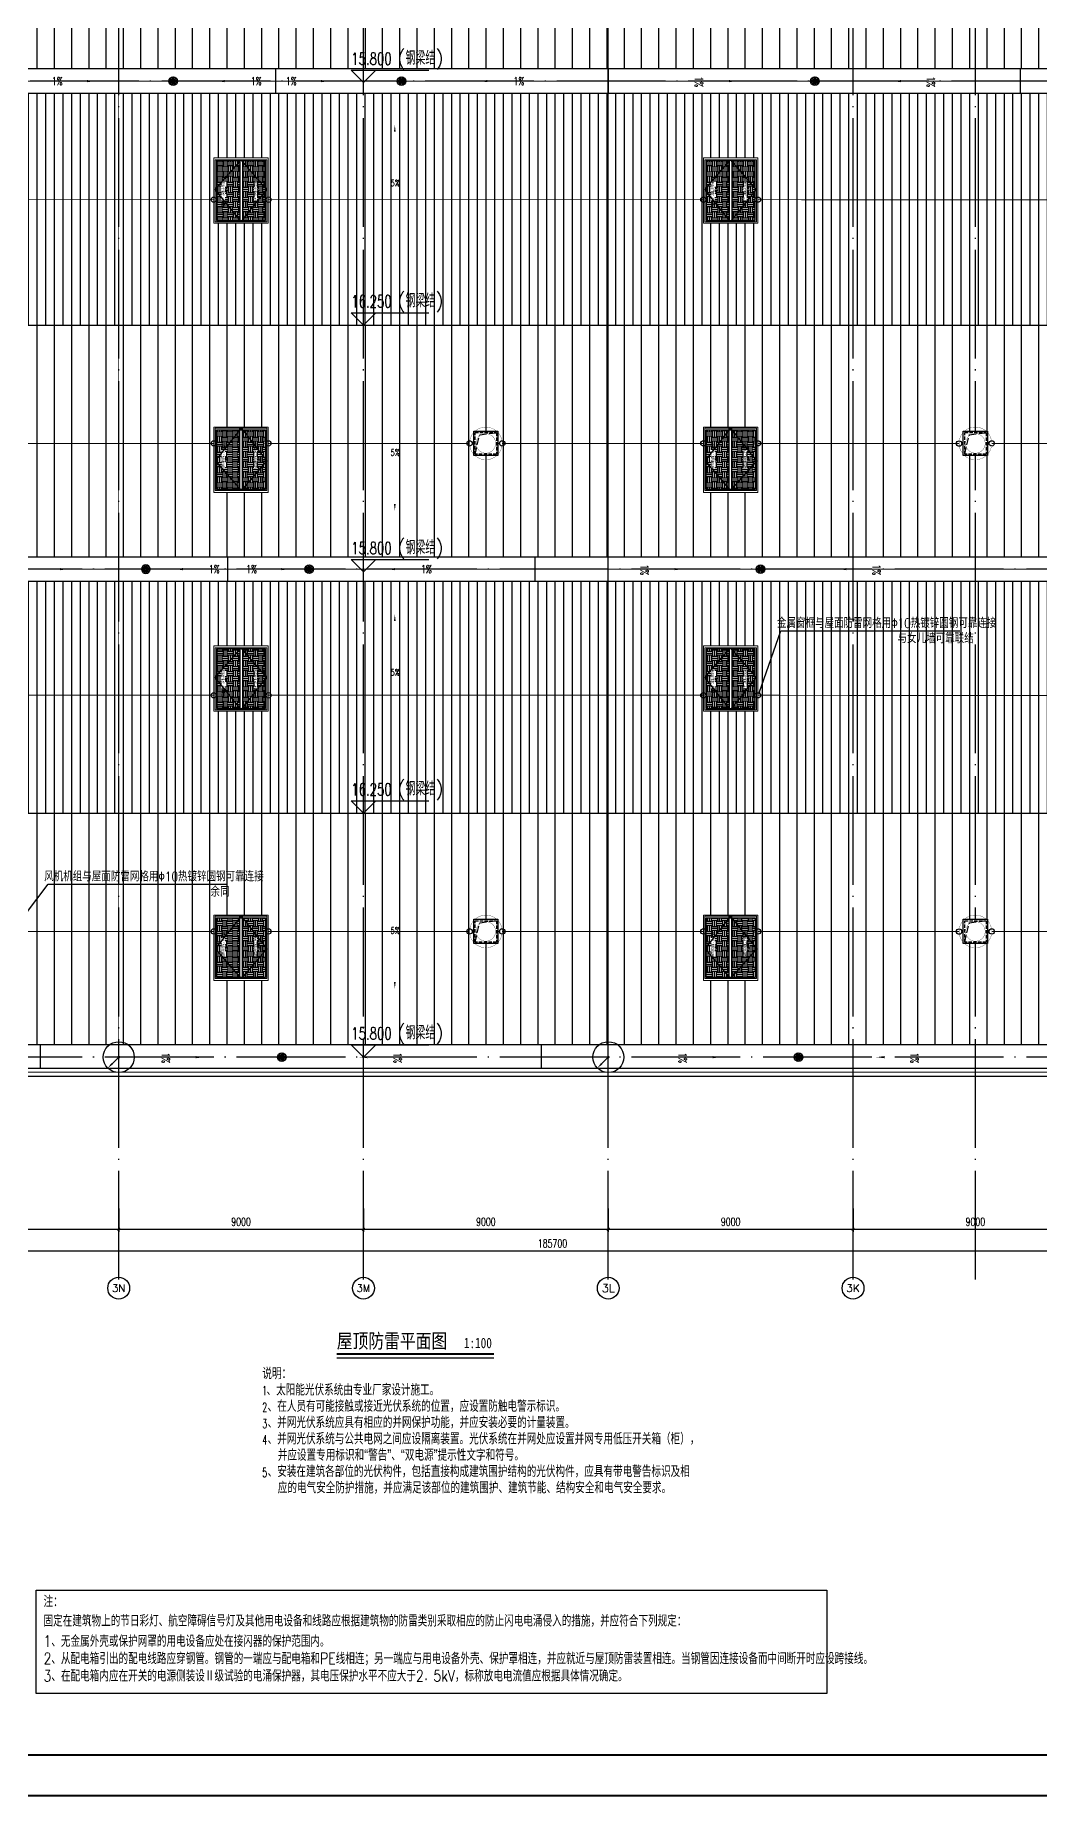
# Model space of a CAD drawing. Extents: x -1396510 to 1250330, y -1892470 to 1623980.
# Drawn here: x -239922 to -202988, y -1522274 to -1457482 of the extents above; entities that cross this region are included whole.
import ezdxf
from ezdxf.enums import TextEntityAlignment as Align

# ---------------------------------------------------------------- set-up
doc = ezdxf.new("R2010")
doc.units = 0
doc.header["$LTSCALE"] = 1000
doc.header["$MEASUREMENT"] = 0
for name, pattern in [('CENTER2', [1.125, 0.75, -0.125, 0.125, -0.125]), ('DASH', [0.35, 0.25, -0.1]), ('DOTE', [2.4200000000000004, 2, -0.2, 0.02, -0.2]), ('HIDDEN', [9.524999999999999, 6.35, -3.175])]:
    doc.linetypes.add(name, pattern=pattern)
doc.layers.get('Defpoints').update_dxf_attribs({"color": 210})
for name, color, linetype in [('0-cxFrame', 155, 'Continuous'), ('A-AXIS-D', 1, 'Continuous'), ('A-AXIS-DOTE', 14, 'DOTE'), ('A-AXIS-SYMB', 3, 'Continuous'), ('A-DRAIN', 142, 'Continuous'), ('A-HATCH-2', 251, 'Continuous'), ('A-LIN-V', 9, 'Continuous'), ('A-SFCE', 30, 'Continuous'), ('A-WINDOW', 140, 'Continuous'), ('AS-COLN', 6, 'Continuous'), ('AS-结构边线层', 200, 'Continuous'), ('DIM_SYMB', 3, 'Continuous'), ('LWIRE', 4, 'Continuous'), ('PUB_TEXT', 7, 'Continuous'), ('SPACE', 7, 'Continuous'), ('SPACE_HATCH', 8, 'Continuous'), ('TEL_LEAD', 3, 'Continuous'), ('TEL_TEXT', 7, 'Continuous'), ('WIRE-接地', 4, 'Continuous'), ('WIRE-照明', 1, 'Continuous'), ('WIRE-避雷', 4, 'Continuous'), ('参考线', 8, 'Continuous'), ('外框', 1, 'HIDDEN'), ('文本', 4, 'Continuous'), ('暖通', 7, 'Continuous'), ('虹吸雨水斗', 6, 'Continuous')]:
    doc.layers.add(name, color=color, linetype=linetype)
doc.layers.add('0-cxText', color=131, linetype='Continuous', lineweight=25)
doc.layers.add('成型线', color=3, linetype='Continuous', lineweight=18)
doc.layers.add('A-云线2', color=3, linetype='Continuous', plot=False)
doc.layers.add('A-加建区域', color=47, linetype='Continuous', plot=False)
doc.styles.add('-宋体', font='', dxfattribs={"width": 0.8})
doc.styles.add('_TCH_AXIS', font='COMPLEX', dxfattribs={"bigfont": 'GBCBIG'})
doc.styles.add('_TCH_DIM', font='SIMPLEX', dxfattribs={"bigfont": 'GBCBIG'})
doc.styles.add('_TCH_DIM_T3', font='SIMPLEX', dxfattribs={"width": 0.7058823529411765, "bigfont": 'GBCBIG'})
doc.styles.add('_TCH_SPACE', font='SIMPLEX', dxfattribs={"height": 5, "bigfont": 'GBCBIG'})
doc.styles.add('_TEL_DIM', font='SIMPLEX', dxfattribs={"width": 0.8, "height": 3.5, "bigfont": 'HZTXT'})
doc.styles.add('cx_tuming', font='simhei.ttf')
doc.styles.add('cx_tuqian1', font='')
doc.styles.get("Standard").update_dxf_attribs({"font": 'gbenor.shx', "bigfont": 'gbcbig.shx'})
doc.styles.add('黑体', font='simhei.ttf', dxfattribs={"height": 12})
doc.styles.get('-宋体').set_extended_font_data('SimSun')
doc.styles.get('cx_tuqian1').set_extended_font_data('SimSun')
doc.dimstyles.new('_TCH_ARCH&&100', dxfattribs={"dimtxt": 297.5, "dimasz": 100, "dimexe": 100, "dimexo": 100, "dimgap": 126.25, "dimtad": 1, "dimdec": 0, "dimzin": 0, "dimdsep": 46, "dimtxsty": '_TCH_DIM_T3', "dimblk": 'ARCHTICK', "dimcen": 0.09, "dimclrt": 7, "dimazin": 2, "dimtfac": 1, "dimtdec": 0, "dimtix": 1, "dimtmove": 2, "dimatfit": 3, "dimfxl": 0, "dimtolj": 1, "dimtzin": 0, "dimarcsym": 0})
pattern_1 = [(90, (-187145.8154680913, -620719.999996184), (-635, 0), [])]
pattern_2 = [(90, (-187145.8154680913, -620719.999996184), (-317.5, 0), [])]
pattern_3 = [(0, (0, 0), (187.5, 187.5), [187.5, -187.5]), (0, (0, 70.3125), (187.5, 187.5), [187.5, -187.5]), (0, (0, 140.625), (187.5, 187.5), [187.5, -187.5]), (90, (23.4375, 164.0625), (-187.5, 187.5), [187.5, -187.5]), (90, (93.75, 164.0625), (-187.5, 187.5), [187.5, -187.5]), (90, (164.0625, 164.0625), (-187.5, 187.5), [187.5, -187.5])]

# ---------------------------------------------------------------- blocks, each defined once
blk = doc.blocks.new('423432')
at = {"layer": 'A-AXIS-SYMB', "color": 8}
for p, q in [((274177.4457021148, 584819.9999961543), (273727.4457021148, 585269.9999961543)), ((273727.4457021148, 585269.9999961543), (276577.4457021148, 585269.9999961543)), ((274177.4457021148, 584819.9999961543), (274627.4457021148, 585269.9999961543))]:
    blk.add_line(p, q, dxfattribs=at)
at = {"layer": 'A-AXIS-SYMB', "color": 7, "style": '_TCH_DIM', "width": 0.7058823529411765}
blk.add_text('15.800', height=446.25, dxfattribs=at).set_placement((273726.6302340238, 585469.9999961543))
at = {"layer": 'A-AXIS-SYMB', "color": 7, "style": '_TCH_DIM'}
blk.add_text('(钢梁结)', height=506.3829787234042, dxfattribs=at).set_placement((275421.6302340238, 585469.9999961543))
blk = doc.blocks.new('r43243')
at = {"layer": 'A-AXIS-SYMB', "color": 8}
for p, q in [((274177.4457021146, 557969.9999961257), (273727.4457021146, 558419.9999961257)), ((273727.4457021146, 558419.9999961257), (276577.4457021146, 558419.9999961257)), ((274177.4457021146, 557969.9999961257), (274627.4457021146, 558419.9999961257))]:
    blk.add_line(p, q, dxfattribs=at)
at = {"layer": 'A-AXIS-SYMB', "color": 7, "style": '_TCH_DIM'}
blk.add_text('(钢梁结)', height=506.3829787234042, dxfattribs=at).set_placement((275421.6302340236, 558619.9999961257))
at = {"layer": 'A-AXIS-SYMB', "color": 7, "style": '_TCH_DIM', "width": 0.7058823529411765}
blk.add_text('16.250', height=446.25, dxfattribs=at).set_placement((273726.6302340236, 558619.9999961257))
blk = doc.blocks.new('“奔腾”虹吸雨水斗')
at = {"layer": '虹吸雨水斗', "color": 8, "lineweight": 25}
for p, q in [((947032.2330254515, 86673.31093077212), (946946.2430018323, 86691.58093254315)), ((946981.5729472799, 86752.89512428427), (947040.4342308647, 86687.51744999675)), ((947051.9390358106, 86699.02171509856), (946986.60449177, 86757.83901256899)), ((947047.8582179125, 86793.27368750554), (947066.1447476526, 86707.2243189398)), ((947081.8603335525, 86711.43490229684), (947054.6876074036, 86795.03944810855)), ((947125.4522277878, 86795.09991370716), (947098.2641428069, 86711.4357096796)), ((947113.9795311099, 86707.22438888164), (947132.249532881, 86793.21441250079)), ((947193.5637246221, 86757.8844670532), (947128.1860503346, 86699.02318346837)), ((947139.6903154363, 86687.51837852233), (947198.5076129069, 86752.85292256305)), ((947233.9422878433, 86691.59919642055), (947147.8929192775, 86673.31266668047)), ((946944.3575006259, 86684.78362745002), (947028.0217046535, 86657.59554246908)), ((947028.0225120363, 86641.19173321455), (946944.4179662246, 86614.01900706587)), ((946946.1837268276, 86607.18961757475), (947032.2330953933, 86625.4761473148)), ((947040.4356992345, 86611.27043547296), (946981.6184017641, 86545.93589143225)), ((946986.5622900488, 86540.90434694209), (947051.9399643363, 86599.7656305269)), ((947066.1464835609, 86591.56442511365), (947047.87648179, 86505.5744014945)), ((947054.6737868831, 86503.68890028812), (947081.8618718641, 86587.3531043157)), ((947098.2656811185, 86587.35391169846), (947125.4384072672, 86503.74936588678)), ((947132.2677967583, 86505.51512648973), (947113.9812670184, 86591.5644950555)), ((947128.1869788602, 86599.76709889674), (947193.5215229009, 86540.94980142628)), ((947198.553067391, 86545.89368971103), (947139.6917838062, 86611.27136399854)), ((947147.8929892194, 86625.47788322317), (947233.8830128385, 86607.20788145217)), ((947152.1035026347, 86657.59708078073), (947235.7080484463, 86684.76980692943)), ((947235.7685140449, 86614.00518654528), (947152.1043100174, 86641.19327152622))]:
    blk.add_line(p, q, dxfattribs=at)
for centre, radius in [((947090.0630073354, 86649.39440699767), 149.9999999998636), ((947090.0630073354, 86649.39440699764), 47.64705882348608)]:
    blk.add_circle(centre, radius, dxfattribs=at)
for centre, start, end in [((947057.4151437385, 86705.94030695265), 231.638169039676, 8.367471067260695), ((947090.0620780587, 86714.68852463702), 201.6381690394507, 338.3674710638043), ((947122.7092613779, 86705.9412362294), 171.638169042018, 308.3674710654842), ((947024.7688896961, 86649.39347772092), 291.6381690381559, 68.36747106928848), ((947033.5161781037, 86682.04066104008), 261.6381690402307, 38.36747106319988), ((947033.5171073804, 86616.74654340072), 321.6381690427745, 98.36747106896546), ((947057.416753293, 86592.84757776589), 351.638169042018, 128.3674710654842), ((947090.0639366122, 86584.10028935828), 21.63816903945068, 158.3674710638043), ((947122.7108709324, 86592.84850704264), 51.63816903967597, 188.3674710672607), ((947146.6089072905, 86682.04227059458), 141.6381690427745, 278.3674710689655), ((947146.6098365672, 86616.74815295523), 81.63816904023071, 218.3674710631998), ((947155.3571249748, 86649.39533627436), 111.6381690381559, 248.3674710692885)]:
    blk.add_arc(centre, 8.823529411756681, start, end, dxfattribs=at)
blk = doc.blocks.new('434243')
at = {"layer": '文本', "yscale": 1.061320754715, "zscale": 1.061320754715}
for p, xscale in [((-740020.5249859311, 492857.1993738759), 1.061320754715), ((-731620.5249859276, 492857.1993738759), 1.061320754715), ((-716420.5249859276, 492857.1993738759), 1.061320754715), ((1269312.155922113, 474907.1993738731), -1.061320754715), ((-735020.5249859286, 474907.1993738731), 1.061320754715), ((-718420.5249859286, 474907.1993738731), 1.061320754715), ((-736026.7354710517, 456957.1993285535), 1.061320754715), ((-717020.5249859309, 456957.1993285405), 1.061320754715)]:
    blk.add_blockref('“奔腾”虹吸雨水斗', p, dxfattribs=dict(at, xscale=xscale))
blk = doc.blocks.new('w4234233')
at = {"layer": 'A-AXIS-SYMB', "color": 8}
for points in [[(355545.815468092, 826830, 0, 0, 0), (355545.815468092, 825680, 0, 80.00000000000001, 0), (355545.815468092, 825980, 0, 0, 0)], [(355545.815468092, 818809.9999923708, 0, 0, 0), (355545.815468092, 819959.9999923708, 0, 80.00000000000001, 0), (355545.815468092, 819659.9999923708, 0, 0, 0)]]:
    blk.add_lwpolyline(points, format="xyseb", dxfattribs=at)
at = {"layer": 'A-AXIS-SYMB', "color": 7, "style": '_TCH_DIM', "width": 0.7058823529411765}
for p in [(355375.815468092, 826935), (355375.815468092, 818407.4999923708)]:
    blk.add_text('1%%%', height=297.5, dxfattribs=at).set_placement(p)
blk = doc.blocks.new('44')
blk.add_wipeout([(277495.815468091, 745319.9999961853), (279895.8547318697, 745319.9999961851), (279895.815468091, 747319.9999961852), (277495.815468091, 747319.9934126738)]).dxf.layer = '参考线'
at = {"layer": 'SPACE_HATCH'}
h = blk.add_hatch(dxfattribs=at)
h.set_pattern_fill('土壤', color=8, scale=50, style=0)
h.set_pattern_definition(pattern_3)
h.paths.add_polyline_path([(277595.8154692653, 746369.9967074657), (279795.8154657534, 746369.9967013941), (279795.8154709901, 747219.9934113587), (277595.8154675254, 747219.9934135819)])
h.paths.add_polyline_path([(278352.3530424843, 746903.9999999983), (279056.8211275907, 746903.9999999983), (279056.8211275907, 747033.9999999983), (278352.3530424843, 747033.9999999983)])
h.paths.add_polyline_path([(278591.1695850375, 746810.7899999983), (278816.5945850375, 746810.7899999983), (278816.5945850375, 746894.9649999983), (278591.1695850375, 746894.9649999983)])
h = blk.add_hatch(dxfattribs=at)
h.set_pattern_fill('土壤', color=8, scale=50, style=0)
h.set_pattern_definition(pattern_3)
h.paths.add_polyline_path([(277595.8154692836, 746269.9967013716), (279795.8154657515, 746269.9967074431), (279795.8154709901, 745420.0065810117), (277595.8154675254, 745420.0065787885)])
h.paths.add_polyline_path([(278352.3530424843, 745723.9999923721), (279056.8211275907, 745723.9999923721), (279056.8211275907, 745853.9999923721), (278352.3530424843, 745853.9999923721)])
h.paths.add_polyline_path([(278591.1695850375, 745630.7899923722), (278816.5945850375, 745630.7899923722), (278816.5945850375, 745714.9649923722), (278591.1695850375, 745714.9649923722)])
at = {"color": 2}
for p, q in [((277565.8154680911, 746369.9967044295), (279850.8154680911, 746369.9967044295)), ((277565.8154680911, 746269.9967044295), (279850.8154680911, 746269.9967044295))]:
    blk.add_line(p, q, dxfattribs=at)
at = {"layer": 'A-SFCE'}
blk.add_lwpolyline([(277595.815468091, 747219.9934126737), (279795.815468091, 747219.9934126737), (279795.815468091, 745419.9999961852), (277595.815468091, 745419.9999961852)], close=True, dxfattribs=at)
at = {"layer": '外框', "color": 8}
for points in [[(279850.815468091, 746319.9999961853), (278658.315468091, 747269.9999961852), (277565.815468091, 746319.9999961852)], [(279850.815468091, 746319.9999961853), (278658.315468091, 745369.9999961852), (277565.815468091, 746319.9999961852)]]:
    blk.add_lwpolyline(points, dxfattribs=at)
at = {"layer": '成型线'}
blk.add_line((279895.815468091, 745319.9999961852), (279895.815468091, 747319.9999961852), dxfattribs=at)
blk.add_lwpolyline([(279895.815468091, 745319.9999961852), (277495.815468091, 745319.9999961853), (277495.815468091, 747319.9999961853), (279895.815468091, 747319.9999961852)], dxfattribs=at)
blk.add_lwpolyline([(279850.815468091, 745369.9999961853), (279850.815468091, 747269.9999961853), (277565.815468091, 747269.9999961852), (277565.815468091, 745369.9999961852)], close=True, dxfattribs=at)
at = {"layer": 'SPACE', "color": 8, "style": '_TCH_SPACE'}
for p in [(278365.3530424843, 746929.9999999983), (278365.3530424843, 745749.9999923721)]:
    blk.add_text('自然排烟窗，有效面积', height=96.45390070921985, dxfattribs=at).set_placement(p)
at = {"layer": 'SPACE', "color": 8, "style": '_TCH_SPACE', "width": 0.7058823529411765}
for s, height, p in [('1.87m', 59.5, (278599.5870850375, 746827.6249999983)), ('2', 29.75, (278791.5870850375, 746862.6249999983)), ('1.87m', 59.5, (278599.5870850375, 745647.6249923721)), ('2', 29.75, (278791.5870850375, 745682.6249923721))]:
    blk.add_text(s, height=height, dxfattribs=at).set_placement(p)
blk = doc.blocks.new('fengji')
blk.add_wipeout([(-444.999999999982, 444.9999999999246), (445.0392637787322, 444.9999999999251), (444.9999999999777, -445.0000000000748), (-445.00000000001666, -445.0000000001503)]).dxf.layer = '参考线'
at = {"layer": 'A-HATCH-2', "color": 8, "const_width": 10}
for points in [[(0, -600.1812888215063, -0.9999999999999998), (0, 600.1812905720435, -0.9999999999999998)], [(0, -600.1812888215063, 0.9999999999999998), (0, 600.1812905720435, 0.9999999999999998)]]:
    blk.add_lwpolyline(points, format="xyb", dxfattribs=at)
at = {"layer": 'A-HATCH-2', "color": 8, "linetype": 'DASH', "const_width": 10}
for points in [[(0, -358.3171878784196, -0.9999999999999998), (0, 358.3171878787689, -0.9999999999999998)], [(0, -358.3171878784196, 0.9999999999999998), (0, 358.3171878787689, 0.9999999999999998)]]:
    blk.add_lwpolyline(points, format="xyb", dxfattribs=at)
at = {"layer": 'AS-COLN', "ltscale": 0.5}
blk.add_lwpolyline([(-445, 445), (445, 445), (445, -445), (-445, -445)], close=True, dxfattribs=at)
at = {"layer": 'AS-COLN', "linetype": 'DASH', "ltscale": 0.5}
blk.add_lwpolyline([(-395, 395), (395, 395), (395, -395), (-395, -395)], close=True, dxfattribs=at)
at = {"layer": 'AS-结构边线层', "color": 8, "linetype": 'DASH'}
blk.add_lwpolyline([(395, 395), (225.4077321449295, -315.0000038014259), (-395, -395)], dxfattribs=at)
blk = doc.blocks.new('_ArchTick')
at = {"color": 0, "linetype": 'ByBlock', "const_width": 0.4}
blk.add_lwpolyline([(-0.5, -0.5), (0.5, 0.5)], dxfattribs=at)
blk = doc.blocks.new('*D5910')
at = {"layer": 'A-AXIS-D', "color": 0, "lineweight": -2, "transparency": 16777216}
for p, q in [((66999.99999999965, -77369.7757808856), (66999.99999999965, -78227.78513935884)), ((75999.99999999962, -77369.7757808856), (75999.99999999962, -78227.78513935884)), ((66999.99999999965, -78127.78513935884), (75999.99999999962, -78127.78513935884))]:
    blk.add_line(p, q, dxfattribs=at)
at = {"layer": 'Defpoints', "color": 0, "transparency": 16777216}
for p in [(66999.99999999965, -77269.7757808856), (75999.99999999962, -77269.7757808856), (75999.99999999962, -78127.78513935884)]:
    blk.add_point(p, dxfattribs=at)
at = {"layer": 'A-AXIS-D', "color": 0, "lineweight": -2, "transparency": 16777216, "xscale": 100, "yscale": 100, "zscale": 100, "rotation": 180}
blk.add_blockref('_ArchTick', (66999.99999999965, -78127.78513935884), dxfattribs=at)
at = {"layer": 'A-AXIS-D', "color": 0, "lineweight": -2, "transparency": 16777216, "xscale": 100, "yscale": 100, "zscale": 100}
blk.add_blockref('_ArchTick', (75999.99999999962, -78127.78513935884), dxfattribs=at)
at = {"layer": 'A-AXIS-D', "color": 7, "transparency": 16777216, "insert": (71499.99999999964, -77852.78513935884), "char_height": 297.5, "attachment_point": 5, "style": '_TCH_DIM_T3'}
blk.add_mtext('\\A1;9000', dxfattribs=at)
blk = doc.blocks.new('*D5911')
at = {"layer": 'A-AXIS-D', "color": 0, "lineweight": -2, "transparency": 16777216}
for p, q in [((75999.99999999962, -77369.7757808856), (75999.99999999962, -78227.78513935884)), ((84999.99999999965, -77369.7757808856), (84999.99999999965, -78227.78513935884)), ((75999.99999999962, -78127.78513935884), (84999.99999999965, -78127.78513935884))]:
    blk.add_line(p, q, dxfattribs=at)
at = {"layer": 'Defpoints', "color": 0, "transparency": 16777216}
for p in [(75999.99999999962, -77269.7757808856), (84999.99999999965, -77269.7757808856), (84999.99999999965, -78127.78513935884)]:
    blk.add_point(p, dxfattribs=at)
at = {"layer": 'A-AXIS-D', "color": 0, "lineweight": -2, "transparency": 16777216, "xscale": 100, "yscale": 100, "zscale": 100, "rotation": 180}
blk.add_blockref('_ArchTick', (75999.99999999962, -78127.78513935884), dxfattribs=at)
at = {"layer": 'A-AXIS-D', "color": 0, "lineweight": -2, "transparency": 16777216, "xscale": 100, "yscale": 100, "zscale": 100}
blk.add_blockref('_ArchTick', (84999.99999999965, -78127.78513935884), dxfattribs=at)
at = {"layer": 'A-AXIS-D', "color": 7, "transparency": 16777216, "insert": (80499.99999999964, -77852.78513935884), "char_height": 297.5, "attachment_point": 5, "style": '_TCH_DIM_T3'}
blk.add_mtext('\\A1;9000', dxfattribs=at)
blk = doc.blocks.new('*D5912')
at = {"layer": 'A-AXIS-D', "color": 0, "lineweight": -2, "transparency": 16777216}
for p, q in [((84999.99999999965, -77369.7757808856), (84999.99999999965, -78227.78513935884)), ((93999.99999999977, -77369.7757808856), (93999.99999999977, -78227.78513935884)), ((84999.99999999965, -78127.78513935884), (93999.99999999977, -78127.78513935884))]:
    blk.add_line(p, q, dxfattribs=at)
at = {"layer": 'Defpoints', "color": 0, "transparency": 16777216}
for p in [(84999.99999999965, -77269.7757808856), (93999.99999999977, -77269.7757808856), (93999.99999999977, -78127.78513935884)]:
    blk.add_point(p, dxfattribs=at)
at = {"layer": 'A-AXIS-D', "color": 0, "lineweight": -2, "transparency": 16777216, "xscale": 100, "yscale": 100, "zscale": 100, "rotation": 180}
blk.add_blockref('_ArchTick', (84999.99999999965, -78127.78513935884), dxfattribs=at)
at = {"layer": 'A-AXIS-D', "color": 0, "lineweight": -2, "transparency": 16777216, "xscale": 100, "yscale": 100, "zscale": 100}
blk.add_blockref('_ArchTick', (93999.99999999977, -78127.78513935884), dxfattribs=at)
at = {"layer": 'A-AXIS-D', "color": 7, "transparency": 16777216, "insert": (89499.99999999971, -77852.78513935884), "char_height": 297.5, "attachment_point": 5, "style": '_TCH_DIM_T3'}
blk.add_mtext('\\A1;9000', dxfattribs=at)
blk = doc.blocks.new('*D5913')
at = {"layer": 'A-AXIS-D', "color": 0, "lineweight": -2, "transparency": 16777216}
for p, q in [((93999.99999999977, -77369.7757808856), (93999.99999999977, -78227.78513935884)), ((102999.9999999997, -77369.7757808856), (102999.9999999997, -78227.78513935884)), ((93999.99999999977, -78127.78513935884), (102999.9999999997, -78127.78513935884))]:
    blk.add_line(p, q, dxfattribs=at)
at = {"layer": 'Defpoints', "color": 0, "transparency": 16777216}
for p in [(93999.99999999977, -77269.7757808856), (102999.9999999997, -77269.7757808856), (102999.9999999997, -78127.78513935884)]:
    blk.add_point(p, dxfattribs=at)
at = {"layer": 'A-AXIS-D', "color": 0, "lineweight": -2, "transparency": 16777216, "xscale": 100, "yscale": 100, "zscale": 100, "rotation": 180}
blk.add_blockref('_ArchTick', (93999.99999999977, -78127.78513935884), dxfattribs=at)
at = {"layer": 'A-AXIS-D', "color": 0, "lineweight": -2, "transparency": 16777216, "xscale": 100, "yscale": 100, "zscale": 100}
blk.add_blockref('_ArchTick', (102999.9999999997, -78127.78513935884), dxfattribs=at)
at = {"layer": 'A-AXIS-D', "color": 7, "transparency": 16777216, "insert": (98499.99999999975, -77852.78513935884), "char_height": 297.5, "attachment_point": 5, "style": '_TCH_DIM_T3'}
blk.add_mtext('\\A1;9000', dxfattribs=at)
blk = doc.blocks.new('*D5914')
at = {"layer": 'A-AXIS-D', "color": 0, "lineweight": -2, "transparency": 16777216}
for p, q in [((102999.9999999997, -77369.7757808856), (102999.9999999997, -78227.78513935884)), ((111999.9999999996, -77369.7757808856), (111999.9999999996, -78227.78513935884)), ((102999.9999999997, -78127.78513935884), (111999.9999999996, -78127.78513935884))]:
    blk.add_line(p, q, dxfattribs=at)
at = {"layer": 'Defpoints', "color": 0, "transparency": 16777216}
for p in [(102999.9999999997, -77269.7757808856), (111999.9999999996, -77269.7757808856), (111999.9999999996, -78127.78513935884)]:
    blk.add_point(p, dxfattribs=at)
at = {"layer": 'A-AXIS-D', "color": 0, "lineweight": -2, "transparency": 16777216, "xscale": 100, "yscale": 100, "zscale": 100, "rotation": 180}
blk.add_blockref('_ArchTick', (102999.9999999997, -78127.78513935884), dxfattribs=at)
at = {"layer": 'A-AXIS-D', "color": 0, "lineweight": -2, "transparency": 16777216, "xscale": 100, "yscale": 100, "zscale": 100}
blk.add_blockref('_ArchTick', (111999.9999999996, -78127.78513935884), dxfattribs=at)
at = {"layer": 'A-AXIS-D', "color": 7, "transparency": 16777216, "insert": (107499.9999999997, -77852.78513935884), "char_height": 297.5, "attachment_point": 5, "style": '_TCH_DIM_T3'}
blk.add_mtext('\\A1;9000', dxfattribs=at)
blk = doc.blocks.new('*D5931')
at = {"layer": 'A-AXIS-D', "color": 0, "lineweight": -2, "transparency": 16777216}
for p, q in [((-900.0000002816084, -77469.7757808856), (-900.0000002816085, -79027.78513935884)), ((184799.9999921249, -77469.7757808856), (184799.9999921249, -79027.78513935884)), ((-900.0000002816085, -78927.78513935884), (184799.9999921249, -78927.78513935884))]:
    blk.add_line(p, q, dxfattribs=at)
at = {"layer": 'Defpoints', "color": 0, "transparency": 16777216}
for p in [(-900.0000002816084, -77369.7757808856), (184799.9999921249, -77369.7757808856), (184799.9999921249, -78927.78513935884)]:
    blk.add_point(p, dxfattribs=at)
at = {"layer": 'A-AXIS-D', "color": 0, "lineweight": -2, "transparency": 16777216, "xscale": 100, "yscale": 100, "zscale": 100, "rotation": 180}
blk.add_blockref('_ArchTick', (-900.0000002816085, -78927.78513935884), dxfattribs=at)
at = {"layer": 'A-AXIS-D', "color": 0, "lineweight": -2, "transparency": 16777216, "xscale": 100, "yscale": 100, "zscale": 100}
blk.add_blockref('_ArchTick', (184799.9999921249, -78927.78513935884), dxfattribs=at)
at = {"layer": 'A-AXIS-D', "color": 7, "transparency": 16777216, "insert": (91949.99999592164, -78652.78513935884), "char_height": 297.5, "attachment_point": 5, "style": '_TCH_DIM_T3'}
blk.add_mtext('\\A1;185700', dxfattribs=at)
blk = doc.blocks.new('$TelecSys$00000080')
for p, q in [((-0.7000000000007276, -0.7000000000007276), (0, 0)), ((0.1041666666678793, 0.1041666666660603), (0.1041666666678793, 0.1041666666660603)), ((-0.1041666666678793, -0.1041666666660603), (-0.1041666666678793, -0.1041666666660603))]:
    blk.add_line(p, q)
at = {"const_width": 0.1425}
blk.add_lwpolyline([(0.07125000000087311, 0, 1), (-0.07125000000087311, 0, 1)], format="xyb", close=True, dxfattribs=at)
blk.add_solid([(-0.6300000000010186, -0.7700000000004366), (-0.7700000000004366, -0.6299999999991996), (-1.150000000001455, -1.149999999999636)])
at = {"width": 0.8, "flags": 9}
blk.add_attdef('A', (0, 0), '', height=2e-05, rotation=180, dxfattribs=at)
blk = doc.blocks.new('$TelecSys$00000010')
blk.add_circle((0, 0, 1e-08), 1)
blk = doc.blocks.new('TK22.A0+2 L(Dragon)')
at = {"layer": '0-cxFrame', "color": 7, "const_width": 0.5}
blk.add_lwpolyline([(0, 0), (-1783, 0), (-1783, 841), (0, 841)], close=True, dxfattribs=at)
at = {"layer": '0-cxFrame', "const_width": 0.5}
blk.add_lwpolyline([(-80, 10), (-1763, 10), (-1763, 831), (-80, 831)], close=True, dxfattribs=at)
at = {"style": '黑体', "flags": 4}
blk.add_attdef('图幅', text='', height=3.3, dxfattribs=at).set_placement((-40, 3), align=Align.RIGHT)
at = {"layer": '0-cxText', "flags": 4}
for tag, height, style, p in [('建设单位', 3.5, 'cx_tuming', (-45, 240)), ('项目名称', 3.5, 'cx_tuming', (-45, 210)), ('子项名称', 3.5, 'cx_tuming', (-45, 180)), ('工程编号', 3.3, 'cx_tuqian1', (-35, 165)), ('图名1', 3.5, 'cx_tuming', (-45, 87)), ('图名2', 3.5, 'cx_tuming', (-45, 79)), ('图名3', 3.5, 'cx_tuming', (-45, 71)), ('出图日期', 3.3, 'cx_tuqian1', (-39, 60)), ('专业', 3.3, 'cx_tuqian1', (-55, 52)), ('图号', 3.3, 'cx_tuqian1', (-55, 44)), ('版次', 3.3, 'cx_tuqian1', (-20, 44))]:
    blk.add_attdef(tag, text='', height=height, dxfattribs=dict(at, style=style)).set_placement(p, align=Align.MIDDLE)
at = {"layer": 'Defpoints', "color": 6, "flags": 4}
for tag, height, style, p in [('tufu', 3.3, '黑体', (-12, 12)), ('dwfname', 4, 'cx_tuqian1', (-80, 3))]:
    blk.add_attdef(tag, text='', height=height, dxfattribs=dict(at, style=style)).set_placement(p, align=Align.RIGHT)
blk = doc.blocks.new('世赫3#厂房屋顶0821')
at = {"layer": 'A-HATCH-2'}
h = blk.add_hatch(dxfattribs=at)
h.set_pattern_fill('ANSI31', color=256, scale=400, angle=45)
h.set_pattern_definition(pattern_1)
h.paths.add_polyline_path([(46734.184516676, -26924.99999998743), (179269.9021549856, -26924.99999995762), (184499.999998813, -26924.99999997253), (184500.0000091321, -35449.99999994412), (5954.894532416365, -35450.00000000128), (8720.937321418663, -26925.00000000105), (34104.18451667647, -26924.99999997253)])
h = blk.add_hatch(dxfattribs=at)
h.set_pattern_fill('ANSI31', color=256, scale=200, angle=45)
h.set_pattern_definition(pattern_2)
h.paths.add_polyline_path([(46734.18450394215, -44874.99999995797), (179269.9021422517, -44874.99999998778), (184499.9999937201, -44874.99999997288), (184499.9999963983, -36350.00000000128), (5662.878284897073, -36350.00000000128), (2896.835495894775, -44875.00000000151), (13809.11439663637, -44874.99999997288)])
h = blk.add_hatch(dxfattribs=at)
h.set_pattern_fill('ANSI31', color=256, scale=400, angle=45)
h.set_pattern_definition(pattern_1)
h.paths.add_polyline_path([(46734.18450394215, -44874.99999998778), (179269.9021422517, -44874.99999995797), (184499.9999860793, -44874.99999997288), (184499.9999963983, -53399.99999994447), (-300.0002615137491, -53384.18280601536), (130.7927068925928, -53400.00000000163), (2896.835495894775, -44875.00000000151), (34104.18450394273, -44874.99999997288)])
h = blk.add_hatch(dxfattribs=at)
h.set_pattern_fill('ANSI31', color=256, scale=200, angle=45)
h.set_pattern_definition(pattern_2)
h.paths.add_polyline_path([(-300.0002615137491, -55200.00000004121), (-599.9999214822892, -55200.00000004109), (-599.99988916656, -62825.0000000014), (13809.11440937012, -62824.99999997322), (46734.184516676, -62824.99999995832), (179269.9021549856, -62824.99999998813), (184500.0000064539, -62824.99999997322), (184500.0000091321, -54300.00000000163), (-300.0002615137491, -54300.00000000151)])
h = blk.add_hatch(dxfattribs=at)
h.set_pattern_fill('ANSI31', color=256, scale=400, angle=45)
h.set_pattern_definition(pattern_1)
h.paths.add_polyline_path([(46734.184516676, -62824.99999998813), (179269.9021549856, -62824.99999995832), (184499.999998813, -62824.99999997322), (184500.0000091321, -71349.99999994482), (-599.9998530365992, -71350.00004928967), (-599.9998891666764, -62825.00006104086), (34104.18451667647, -62824.99999997322)])
at = {"layer": 'A-AXIS-D'}
for centre in [(76000.00000000035, -80296.03968662082), (85000.00000000023, -80296.03968662082), (94000.00000000035, -80296.0396866207), (103000.0000000003, -80296.03968662082)]:
    blk.add_circle(centre, 400, dxfattribs=at)
at = {"layer": 'A-AXIS-DOTE', "color": 8, "ltscale": 2}
for p, q in [((76000.00000000012, -79979.99999618402), (76000, 5640.000003815978)), ((85000, -79979.99999618402), (85000.00000000012, 5640.000003815745)), ((94000.00000000012, -79979.99999618402), (94000.00000000023, 5640.000003815745)), ((103000.0000000001, -79979.99999618402), (103000.0000000001, 5640.000003815978)), ((107500, -79979.99999618402), (107500.0000000001, 5640.000003815978)), ((192904.1845319087, -35900.00000000128), (-5155.815468091285, -35900.00000000023)), ((190814.1845319087, -53850.00000000163), (-5155.815468091285, -53850.00000000058)), ((190814.1845319087, -71800.00000000128), (-5155.815468091285, -71800.00000000058))]:
    blk.add_line(p, q, dxfattribs=at)
at = {"layer": 'A-AXIS-SYMB', "color": 8}
for points in [[(73989.99999618495, -35900.00000000058, 0, 0, 0), (75139.99999618495, -35900.00000000058, 0, 80.00000000000001, 0), (74839.99999618495, -35900.00000000058, 0, 0, 0)], [(80750.00000381412, -35900.00000000058, 0, 0, 0), (79600.00000381412, -35900.00000000058, 0, 80.00000000000001, 0), (79900.00000381412, -35900.00000000058, 0, 0, 0)], [(82589.99999618845, -35900.00000000058, 0, 0, 0), (83739.99999618845, -35900.00000000058, 0, 80.00000000000001, 0), (83439.99999618845, -35900.00000000058, 0, 0, 0)], [(90410.00000381761, -35900.00000000058, 0, 0, 0), (89260.00000381761, -35900.00000000058, 0, 80.00000000000001, 0), (89560.00000381761, -35900.00000000058, 0, 0, 0)], [(86152.55429404089, -39445.00000381796, 0, 0, 0), (86152.55429404089, -37515.00000381796, 0, 64.00000000000001, 0), (86152.55429404089, -37755.00000381796, 0, 0, 0)], [(86152.55429404089, -49764.99999618495, 0, 0, 0), (86152.55429404089, -51694.99999618495, 0, 64.00000000000001, 0), (86152.55429404089, -51454.99999618495, 0, 0, 0)], [(72989.99999618425, -53850.00004532875, 0, 0, 0), (74139.99999618425, -53850.00004532875, 0, 80.00000000000001, 0), (73839.99999618425, -53850.00004532875, 0, 0, 0)], [(79210.00000381342, -53850.00004532875, 0, 0, 0), (78060.00000381342, -53850.00004532875, 0, 80.00000000000001, 0), (78360.00000381342, -53850.00004532875, 0, 0, 0)], [(81129.99999618728, -53850.00004532875, 0, 0, 0), (82279.99999618728, -53850.00004532875, 0, 80.00000000000001, 0), (81979.99999618728, -53850.00004532875, 0, 0, 0)], [(87010.00000381644, -53850.00004532875, 0, 0, 0), (85860.00000381644, -53850.00004532875, 0, 80.00000000000001, 0), (86160.00000381644, -53850.00004532875, 0, 0, 0)], [(86152.55429404089, -57445.00000381831, 0, 0, 0), (86152.55429404089, -55515.00000381831, 0, 64.00000000000001, 0), (86152.55429404089, -55755.00000381831, 0, 0, 0)], [(86152.55429404089, -67344.99999618495, 0, 0, 0), (86152.55429404089, -69274.99999618495, 0, 64.00000000000001, 0), (86152.55429404089, -69034.99999618495, 0, 0, 0)]]:
    blk.add_lwpolyline(points, format="xyseb", dxfattribs=at)
at = {"layer": 'A-DRAIN'}
for p, q in [((80010, -54300.00000000163), (80010, -53400.00000000163)), ((91310, -54300.00000000163), (91310, -53400.00000000163)), ((107500, -54300.00000000163), (107500, -53400.00000000163)), ((73124.18453190872, -72200.0520242115), (73124.18453190872, -71350.00000000116)), ((91544.18453190872, -72200.0520242115), (91544.18453190872, -71350.00000000116))]:
    blk.add_line(p, q, dxfattribs=at)
for points in [[(81764.18453190872, -35450.00000000128), (81764.18453190872, -36350.00000000128)], [(94000.00000000023, -35450.00000000128), (94000.00000000023, -36350.00000000128)], [(109144.1845319087, -35450.00000000128), (109144.1845319087, -36350.00000000128)]]:
    blk.add_lwpolyline(points, dxfattribs=at)
at = {"layer": 'A-LIN-V'}
for points in [[(184499.9999999995, -35450.00000000128), (5954.894532416365, -35450.00000000128)], [(5662.878284897073, -36350.00000000128), (130.7927068925928, -53400.00000000163), (184499.9999999995, -53400.00000000163)], [(184499.9999999995, -36350.00000000128), (5662.878284897073, -36350.00000000128)], [(184499.9999999995, -54300.00000000163), (-300.0002615137491, -54300.00000000163)], [(184499.9999999995, -71350.00000000116), (-599.9998530365992, -71350.00000000116)]]:
    blk.add_lwpolyline(points, dxfattribs=at)
at = {"layer": 'A-SFCE'}
for points in [[(-599.9999214824056, -56150.0000000007), (-599.9998494340107, -72200.05200102099), (184500.0000052445, -72200.05202678673), (184500.0000153503, 399.9480899028713), (16850.95031567826, 399.9999365322292), (-599.9999227537774, -53384.18278621556), (-599.9999227537774, -54050.00000000058), (-300.0002615137491, -54050.00000000058)], [(2160.91077356413, -44875.00000000151), (184500.0000149659, -44875.00000000151)], [(-300.0002615137491, -55850.0000000007), (-899.9999227537774, -55850.0000000007), (-899.9998481625225, -72500.0520009792), (184800.0000052028, -72500.05202682852)], [(-599.99988916656, -62825.0000000014), (184500.0000149659, -62825.0000000014)]]:
    blk.add_lwpolyline(points, dxfattribs=at)
at = {"layer": 'A-WINDOW', "color": 8}
for name, p in [('423432', (-189177.4457021435, -620769.999996184)), ('r43243', (-189177.4457021435, -602844.9999962124)), ('423432', (-189177.4457021435, -638769.9999961845)), ('r43243', (-189177.4457021435, -620794.999996184)), ('423432', (-189177.4457021436, -656619.9999961841))]:
    blk.add_blockref(name, p, dxfattribs=at)
at = {"layer": 'A-加建区域', "color": 8, "rotation": 270}
for p in [(-721219.9999961823, 319645.8154680916), (-723219.9999961834, 301695.8154227633), (-740826.2104813065, 283745.8153774438), (-721819.9999961858, 283745.8153774308)]:
    blk.add_blockref('w4234233', p, dxfattribs=at)
at = {"layer": '虹吸雨水斗'}
blk.add_blockref('434243', (-187145.8154680913, -620719.999996184), dxfattribs=at)
at = {"layer": 'A-AXIS-D', "color": 7, "style": '_TCH_AXIS'}
for s, height, p, p2 in [('3N', 270.8642225464687, (75754.93237007735, -80431.47179789405), (76245.06762992335, -80431.47179789405)), ('3M', 260.3069834343554, (84752.08858720561, -80426.193178338), (85247.91141279486, -80426.193178338)), ('3L', 294.2760132042729, (93761.77656073975, -80443.17769322284), (94238.22343926095, -80443.17769322284)), ('3K', 270.8642225464687, (102754.9323700774, -80431.47179789405), (103245.0676299233, -80431.47179789405))]:
    blk.add_text(s, height=height, dxfattribs=at).set_placement(p, p2, align=Align.FIT)
at = {"layer": 'A-AXIS-SYMB', "color": 7, "style": '_TCH_DIM', "width": 0.7058823529411765}
for s, height, p in [('1%%%', 297.5, (73544.99999618495, -36048.75000000058)), ('1%%%', 297.5, (80855.00000381412, -36048.75000000058)), ('1%%%', 297.5, (82144.99999618845, -36048.75000000058)), ('1%%%', 297.5, (90515.00000381761, -36048.75000000058)), ('5%', 238, (86000.55429404089, -39767.00000381796)), ('5%', 238, (86000.55429404089, -49680.99999618495)), ('1%%%', 297.5, (79315.00000381342, -53998.75004532875)), ('1%%%', 297.5, (80684.99999618728, -53998.75004532875)), ('1%%%', 297.5, (87115.00000381644, -53998.75004532875)), ('5%', 238, (86000.55429404089, -57767.00000381831)), ('5%', 238, (86000.55429404089, -67260.99999618495))]:
    blk.add_text(s, height=height, dxfattribs=at).set_placement(p)
at = {"layer": 'A-AXIS-D'}
for base, p1, p2, picture, middle in [((184799.9999921249, -78927.78513935884), (-900.0000002816084, -77369.7757808856), (184799.9999921249, -77369.7757808856), '*D5931', (91949.99999592164, -78652.78513935884)), ((75999.99999999962, -78127.78513935884), (66999.99999999965, -77269.7757808856), (75999.99999999962, -77269.7757808856), '*D5910', (71499.99999999964, -77852.78513935884)), ((84999.99999999965, -78127.78513935884), (75999.99999999962, -77269.7757808856), (84999.99999999965, -77269.7757808856), '*D5911', (80499.99999999964, -77852.78513935884)), ((93999.99999999977, -78127.78513935884), (84999.99999999965, -77269.7757808856), (93999.99999999977, -77269.7757808856), '*D5912', (89499.99999999971, -77852.78513935884)), ((102999.9999999997, -78127.78513935884), (93999.99999999977, -77269.7757808856), (102999.9999999997, -77269.7757808856), '*D5913', (98499.99999999975, -77852.78513935884)), ((111999.9999999996, -78127.78513935884), (102999.9999999997, -77269.7757808856), (111999.9999999996, -77269.7757808856), '*D5914', (107499.9999999997, -77852.78513935884))]:
    dim = blk.add_linear_dim(base=base, p1=p1, p2=p2, angle=0, dimstyle='_TCH_ARCH&&100', dxfattribs=at)
    dim.commit()
    dim.dimension.update_dxf_attribs({"geometry": picture, "text_midpoint": middle, "dimtype": 161})
at = {"layer": 'A-LIN-V', "xscale": -1, "rotation": 90}
for p in [(826820.0976888132, 238770.7638304263), (844820.0976888132, 238770.7638304263), (826820.0976888132, 220820.7638304264), (844820.0976888132, 220820.7638304264)]:
    blk.add_blockref('44', p, dxfattribs=at)
at = {"layer": 'A-LIN-V', "rotation": 90}
for p in [(826820.0978259705, -328520.8671057564), (844820.0978259705, -328520.8671057564), (826820.0978259705, -346470.8671057563), (844820.0978259705, -346470.8671057563)]:
    blk.add_blockref('44', p, dxfattribs=at)
at = {"layer": '暖通', "rotation": 180}
for p in [(89500.00000000012, -49225.0520296715), (107500, -49225.05202967138), (89500.00000000006, -67175.05202968558), (107499.9999999999, -67175.05202968547)]:
    blk.add_blockref('fengji', p, dxfattribs=at)

msp = doc.modelspace()

# ---------------------------------------------------------------- linework, layer by layer
at = {"layer": 'TEL_TEXT', "color": 1}
msp.add_lwpolyline([(-239885.3717340948, -1514670), (-210817.7717340942, -1514670), (-210817.7717340942, -1518477), (-239885.3717340948, -1518477)], close=True, dxfattribs=at)

# ---------------------------------------------------------------- block references
at = {"layer": 'A-云线2'}
msp.add_blockref('世赫3#厂房屋顶0821', (-312854.1845319086, -1423270), dxfattribs=at)

# ---------------------------------------------------------------- texts
at = {"layer": 'TEL_TEXT', "style": '_TEL_DIM'}
for s, height, width, p in [('并应设置专用标识和“警告”、“双电源”提示性文字和符号。', 420, 0.8, (-231004.9825614183, -1509914.868721838)), ('5', 336, 0.6, (-231570.4664537287, -1510514.868721838)), ('、安装在建筑各部位的光伏构件，包括直接构成建筑围护结构的光伏构件，应具有带电警告标识及相', 420, 0.8, (-231378.4664537287, -1510514.868721838)), ('应的电气安全防护措施，并应满足该部位的建筑围护、建筑节能、结构安全和电气安全要求。', 420, 0.8, (-231004.9825614183, -1511114.868721838))]:
    msp.add_text(s, height=height, dxfattribs=dict(at, width=width)).set_placement(p)
at = {"layer": 'TEL_TEXT', "color": 1, "style": '_TEL_DIM', "width": 0.8}
for s, p in [('注：', (-239617.7717340942, -1515302.4)), ('固定在建筑物上的节日彩灯、航空障碍信号灯及其他用电设备和线路应根据建筑物的防雷类别采取相应的防止闪电电涌侵入的措施，并应符合下列规定：', (-239617.7717340942, -1516011.472440945)), ('1、无金属外壳或保护网罩的用电设备应处在接闪器的保护范围内。', (-239617.7717340942, -1516759.799999999)), ('2、从配电箱引出的配电线路应穿钢管。钢管的一端应与配电箱和PE线相连；另一端应与用电设备外壳、保护罩相连，并应就近与屋顶防雷装置相连。当钢管因连接设备而中间断开时应设跨接线。', (-239617.7717340942, -1517397.165354331)), ('3、在配电箱内应在开关的电源侧装设Ⅱ级试验的电涌保护器，其电压保护水平不应大于2．5kV，标称放电电流值应根据具体情况确定。', (-239617.7717340942, -1518034.072440945))]:
    msp.add_text(s, height=420, dxfattribs=at).set_placement(p)

# ---------------------------------------------------------------- next in the draw order: linework, layer by layer
at = {"layer": 'DIM_SYMB', "const_width": 70}
msp.add_lwpolyline([(-228835.1541092666, -1505990), (-223056.0920007415, -1505990)], dxfattribs=at)
at = {"layer": 'DIM_SYMB'}
msp.add_lwpolyline([(-228835.1541092666, -1506130), (-223056.0920007415, -1506130)], dxfattribs=at)
at = {"layer": 'TEL_LEAD'}
for p, q in [((-213300.8051622731, -1481675.396568172), (-212502.7523345181, -1479389.151591368)), ((-212502.7523345181, -1479389.151591368), (-205932.7523345181, -1479389.151591368)), ((-240696.4206398782, -1490363.314437029), (-239450, -1488710)), ((-239450, -1488710), (-232880, -1488710))]:
    msp.add_line(p, q, dxfattribs=at)
at = {"layer": 'TEL_LEAD', "const_width": 40}
msp.add_lwpolyline([(-213307.3964747145, -1481694.279221595, 1), (-213294.2138498316, -1481656.513914749, 1)], format="xyb", close=True, dxfattribs=at)
at = {"layer": 'WIRE-接地', "linetype": 'CENTER2', "const_width": 35}
for points in [[(-236854.1845319085, -1422719.973896939), (-236854.1845319085, -1495620.041242324)], [(-218854.1845319085, -1422720.00002975), (-218854.1845319085, -1495620.049372659)], [(-307938.9210003676, -1459170), (-128204.1878175711, -1459170.000000001)], [(-249354.0868392811, -1463530.000000004), (-233354.0844663318, -1463530.000000001)], [(-231354.0868392811, -1463530.000000006), (-215354.084466452, -1463530.043890089)], [(-213354.0868392811, -1463530.000000008), (-197354.0844969204, -1463541.15099188)], [(-240754.0032422119, -1472495.05203055), (-233354.0835475253, -1472495.052030552)], [(-231354.086839281, -1472495.052030553), (-223954.3625298496, -1472495.052030551)], [(-222754.0032422119, -1472495.032398662), (-215354.0835475253, -1472495.052030554)], [(-213354.086839281, -1472495.052030555), (-205954.3436643599, -1472500.20918455)], [(-204754.0032422118, -1472495.052030552), (-197354.0835475253, -1472495.052030556)], [(-313604.1844546624, -1477120.000000001), (-128204.1878175711, -1477120.000000001)], [(-249354.0868392811, -1481759.999999897), (-233354.0844663318, -1481759.999999895)], [(-231354.0868392811, -1481759.999999899), (-215354.084466452, -1481760.043889982)], [(-213354.0868392811, -1481759.999999901), (-197354.0844969204, -1481771.150991773)], [(-240754.0032422119, -1490445.052030564), (-233354.0835475254, -1490445.052030566)], [(-231354.0868392811, -1490445.052030567), (-223954.3625298496, -1490445.052030565)], [(-222754.0032422119, -1490445.032398676), (-215354.0835475254, -1490445.052030568)], [(-213354.0868392811, -1490445.052030568), (-205954.3436643599, -1490450.209184563)], [(-204754.0032422119, -1490445.052030566), (-197354.0835475254, -1490445.05203057)]]:
    msp.add_lwpolyline(points, dxfattribs=at)
at = {"layer": 'WIRE-照明', "color": 6, "linetype": 'Continuous'}
for centre in [(-236850.1845319232, -1495070.000000018), (-218850.1845319232, -1495070.000000018)]:
    msp.add_circle(centre, 569.2209588554177, dxfattribs=at)
at = {"layer": 'WIRE-避雷', "linetype": 'Continuous', "const_width": 35}
msp.add_lwpolyline([(-313604.1843807069, -1495620.052001), (-313604.1844540267, -1479270.000000001), (-313304.1846240424, -1479270.000000001), (-313304.1846240446, -1477470), (-313604.1844546624, -1477470), (-313604.1844546624, -1476630.456916969), (-296112.2629854887, -1422720.00002975), (-128204.1845165374, -1422720.00002975), (-128204.1845266849, -1495620.026011965), (-313604.1843807069, -1495620.052001)], dxfattribs=at)

# ---------------------------------------------------------------- next in the draw order: block references
at = {"layer": '0-cxFrame', "xscale": 150, "yscale": 150, "zscale": 150}
msp.add_blockref('TK22.A0+2 L(Dragon)', (-76103.77619791595, -1522236.039686621), dxfattribs=at)
at = {"layer": 'LWIRE'}
for name, p, xscale, yscale, zscale in [('$TelecSys$00000010', (-233354.086839281, -1463530.000000006), 100, 100, 100), ('$TelecSys$00000010', (-231354.0868392811, -1463530), 100, 100, 100), ('$TelecSys$00000010', (-215354.0835475253, -1463530.000000007), 100, 100, 100), ('$TelecSys$00000010', (-213354.0868392809, -1463530.019631891), 100, 100, 100), ('$TelecSys$00000010', (-233354.0868392809, -1472495.052030552), 100, 100, 100), ('$TelecSys$00000010', (-231354.086839281, -1472495.052030547), 100, 100, 100), ('$TelecSys$00000010', (-223954.3658216053, -1472495.052030547, -1e-06), 100, 100, 100), ('$TelecSys$00000010', (-222754.0032422117, -1472495.052030547, -1e-06), 100, 100, 100), ('$TelecSys$00000010', (-215354.0835475252, -1472495.052030554), 100, 100, 100), ('$TelecSys$00000010', (-213354.0868392809, -1472495.071662438), 100, 100, 100), ('$TelecSys$00000010', (-205954.3436643598, -1472500.20918455), 100, 100, 100), ('$TelecSys$00000010', (-204754.0032422118, -1472495.052030545), 100, 100, 100), ('$TelecSys$00000010', (-233354.086839281, -1481759.999999899), 100, 100, 100), ('$TelecSys$00000010', (-231354.0868392811, -1481759.999999894), 100, 100, 100), ('$TelecSys$00000010', (-215354.0835475253, -1481759.999999901), 100, 100, 100), ('$TelecSys$00000010', (-213354.0868392809, -1481760.019631785), 100, 100, 100), ('$TelecSys$00000010', (-233354.086839281, -1490445.052030566), 100, 100, 100), ('$TelecSys$00000010', (-231354.0868392811, -1490445.052030561), 100, 100, 100), ('$TelecSys$00000010', (-223954.3658216053, -1490445.052030561, -1e-06), 100, 100, 100), ('$TelecSys$00000010', (-222754.0032422118, -1490445.052030561, -1e-06), 100, 100, 100), ('$TelecSys$00000010', (-215354.0835475253, -1490445.052030568), 100, 100, 100), ('$TelecSys$00000010', (-213354.0868392809, -1490445.071662452), 100, 100, 100), ('$TelecSys$00000010', (-205954.3436643598, -1490450.209184563), 100, 100, 100), ('$TelecSys$00000010', (-204754.0032422119, -1490445.052030559), 100, 100, 100), ('$TelecSys$00000080', (-236854.1845319085, -1495070.000000001), 350, 350, 350), ('$TelecSys$00000080', (-218854.1845319085, -1495070.000000001), 350, 350, 350)]:
    msp.add_blockref(name, p, dxfattribs=dict(at, xscale=xscale, yscale=yscale, zscale=zscale))

# ---------------------------------------------------------------- next in the draw order: texts
at = {"layer": 'PUB_TEXT', "style": '-宋体', "width": 0.8}
for s, height, p in [('屋顶防雷平面图', 531.6455696202532, (-228835.1541092666, -1505773.206751055)), ('1:100', 379.746835443038, (-224165.3747011637, -1505773.206751055))]:
    msp.add_text(s, height=height, dxfattribs=at).set_placement(p)
at = {"layer": 'TEL_LEAD', "color": 7, "style": '_TEL_DIM', "width": 0.8}
for s, p in [('金属窗框与屋面防雷网格用Φ10热镀锌圆钢可靠连接', (-212651.2956416047, -1479281.395685856)), ('与女儿墙可靠联结', (-208216.0200510535, -1479844.151591368)), ('风机机组与屋面防雷网格用Φ10热镀锌圆钢可靠连接', (-239594.1338582677, -1488602.244094488)), ('余同', (-233478.8582677165, -1489165))]:
    msp.add_text(s, height=350, dxfattribs=at).set_placement(p)
at = {"layer": 'TEL_TEXT', "style": '_TEL_DIM'}
for s, height, width, p in [('说明：', 420, 0.8, (-231570.4664537287, -1506914.868721838)), ('、太阳能光伏系统由专业厂家设计施工。', 420, 0.8, (-231416.8664537291, -1507514.868721838)), ('1', 336, 0.6, (-231570.4664537287, -1507501.832575456)), ('、在人员有可能接触或接近光伏系统的位置，应设置防触电警示标识。', 420, 0.8, (-231378.4664537287, -1508114.868721838)), ('2', 336, 0.6, (-231570.4664537287, -1508114.868721838)), ('、并网光伏系统应具有相应的并网保护功能，并应安装必要的计量装置。', 420, 0.8, (-231378.4664537287, -1508714.868721838)), ('3', 336, 0.6, (-231570.4664537287, -1508714.868721838)), ('4', 336, 0.6, (-231570.4664537287, -1509314.868721838)), ('、并网光伏系统与公共电网之间应设隔离装置。光伏系统在并网处应设置并网专用低压开关箱（柜），', 420, 0.8, (-231378.4664537287, -1509314.868721838))]:
    msp.add_text(s, height=height, dxfattribs=dict(at, width=width)).set_placement(p)

doc.saveas('drawing.dxf')
